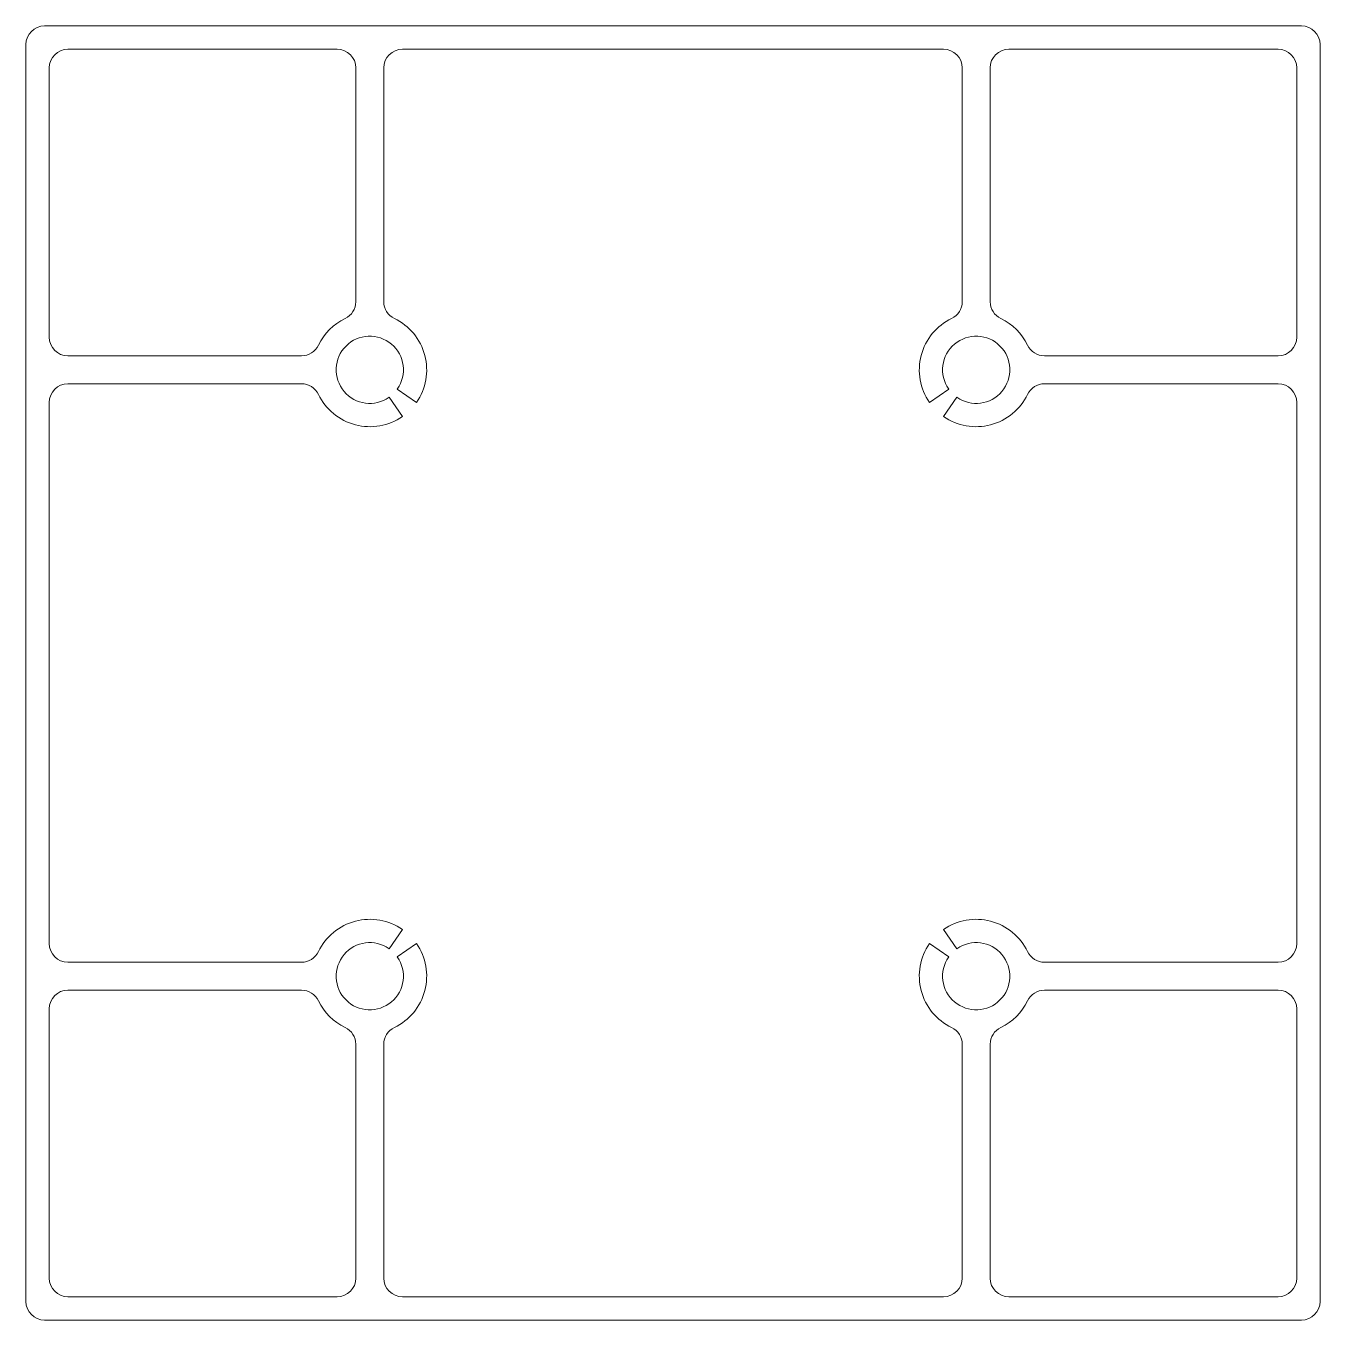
# Model space of a CAD drawing. Header units: millimetres. Extents: x -69 to 69, y -69 to 69.
import ezdxf

# ---------------------------------------------------------------- set-up
doc = ezdxf.new("R2010")
doc.units = ezdxf.units.MM

msp = doc.modelspace()

# ---------------------------------------------------------------- linework, layer by layer
at = {"color": 7, "linetype": 'Continuous', "lineweight": 15}
for p, q in [((67.36, 69.36), (-67.36, 69.36)), ((-69.36, 67.36), (-69.36, -67.36)), ((-36, 66.86), (-64.86, 66.86)), ((29, 66.86), (-29, 66.86)), ((64.86, 66.86), (36, 66.86)), ((69.36, -67.36), (69.36, 67.36)), ((-66.86, 64.86), (-66.86, 36)), ((-34, 39.8), (-34, 64.86)), ((-31, 64.86), (-31, 39.8)), ((31, 39.8), (31, 64.86)), ((34, 64.86), (34, 39.8)), ((66.86, 36), (66.86, 64.86)), ((-64.86, 34), (-39.81, 34)), ((39.81, 34), (64.86, 34)), ((-39.81, 31), (-64.86, 31)), ((64.86, 31), (39.81, 31)), ((-30.44, 29.55), (-29, 27.5)), ((-27.5, 29), (-29.55, 30.44)), ((29.55, 30.44), (27.5, 29)), ((29, 27.5), (30.44, 29.55)), ((-66.86, 29), (-66.86, -29)), ((66.86, -29), (66.86, 29)), ((-29, -27.5), (-30.44, -29.55)), ((30.44, -29.55), (29, -27.5)), ((-29.55, -30.44), (-27.5, -29)), ((27.5, -29), (29.55, -30.44)), ((-64.86, -31), (-39.81, -31)), ((39.81, -31), (64.86, -31)), ((-39.81, -34), (-64.86, -34)), ((64.86, -34), (39.81, -34)), ((-66.86, -36), (-66.86, -64.86)), ((66.86, -64.86), (66.86, -36)), ((-34, -64.86), (-34, -39.8)), ((-31, -39.8), (-31, -64.86)), ((31, -64.86), (31, -39.8)), ((34, -39.8), (34, -64.86)), ((-64.86, -66.86), (-36, -66.86)), ((-29, -66.86), (29, -66.86)), ((36, -66.86), (64.86, -66.86)), ((-67.36, -69.36), (67.36, -69.36))]:
    msp.add_line(p, q, dxfattribs=at)
for centre, radius, start, end in [((-67.36, 67.36), 2, 90, 180), ((67.36, 67.36), 2, 0, 90), ((-64.86, 64.86), 2, 90, 180), ((-36, 64.86), 2, 0, 90), ((-29, 64.86), 2, 90, 180), ((29, 64.86), 2, 0, 90), ((36, 64.86), 2, 90, 180), ((64.86, 64.86), 2, 0, 90), ((-36, 39.8), 2, 295.6008, 0), ((-29, 39.8), 2, 180, 244.3992), ((29, 39.8), 2, 295.6008, 0), ((36, 39.8), 2, 180, 244.3992), ((-32.5, 32.5), 6.1, 115.6008, 154.433), ((-32.5, 32.5), 6.1, 325, 64.3992), ((32.5, 32.5), 6.1, 115.6008, 215), ((32.5, 32.5), 6.1, 25.567, 64.3992), ((-32.5, 32.5), 3.6, 325, 305), ((32.5, 32.5), 3.6, 235, 215), ((-64.86, 36), 2, 180, 270), ((-39.81, 36), 2, 270, 334.433), ((39.81, 36), 2, 205.567, 270), ((64.86, 36), 2, 270, 0), ((-64.86, 29), 2, 90, 180), ((-39.81, 29), 2, 25.567, 90), ((39.81, 29), 2, 90, 154.433), ((64.86, 29), 2, 0, 90), ((-32.5, 32.5), 6.1, 205.567, 305), ((32.5, 32.5), 6.1, 235, 334.433), ((-32.5, -32.5), 6.1, 55, 154.433), ((32.5, -32.5), 6.1, 25.567, 125), ((-64.86, -29), 2, 180, 270), ((-32.5, -32.5), 3.6, 55, 35), ((-32.5, -32.5), 6.1, 295.6008, 35), ((32.5, -32.5), 6.1, 145, 244.3992), ((32.5, -32.5), 3.6, 145, 125), ((64.86, -29), 2, 270, 0), ((-39.81, -29), 2, 270, 334.433), ((39.81, -29), 2, 205.567, 270), ((-64.86, -36), 2, 90, 180), ((-39.81, -36), 2, 25.567, 90), ((39.81, -36), 2, 90, 154.433), ((64.86, -36), 2, 0, 90), ((-32.5, -32.5), 6.1, 205.567, 244.3992), ((32.5, -32.5), 6.1, 295.6008, 334.433), ((-36, -39.8), 2, 0, 64.3992), ((-29, -39.8), 2, 115.6008, 180), ((29, -39.8), 2, 0, 64.3992), ((36, -39.8), 2, 115.6008, 180), ((-64.86, -64.86), 2, 180, 270), ((-36, -64.86), 2, 270, 0), ((-29, -64.86), 2, 180, 270), ((29, -64.86), 2, 270, 0), ((36, -64.86), 2, 180, 270), ((64.86, -64.86), 2, 270, 0), ((-67.36, -67.36), 2, 180, 270), ((67.36, -67.36), 2, 270, 0)]:
    msp.add_arc(centre, radius, start, end, dxfattribs=at)

doc.saveas('drawing.dxf')
